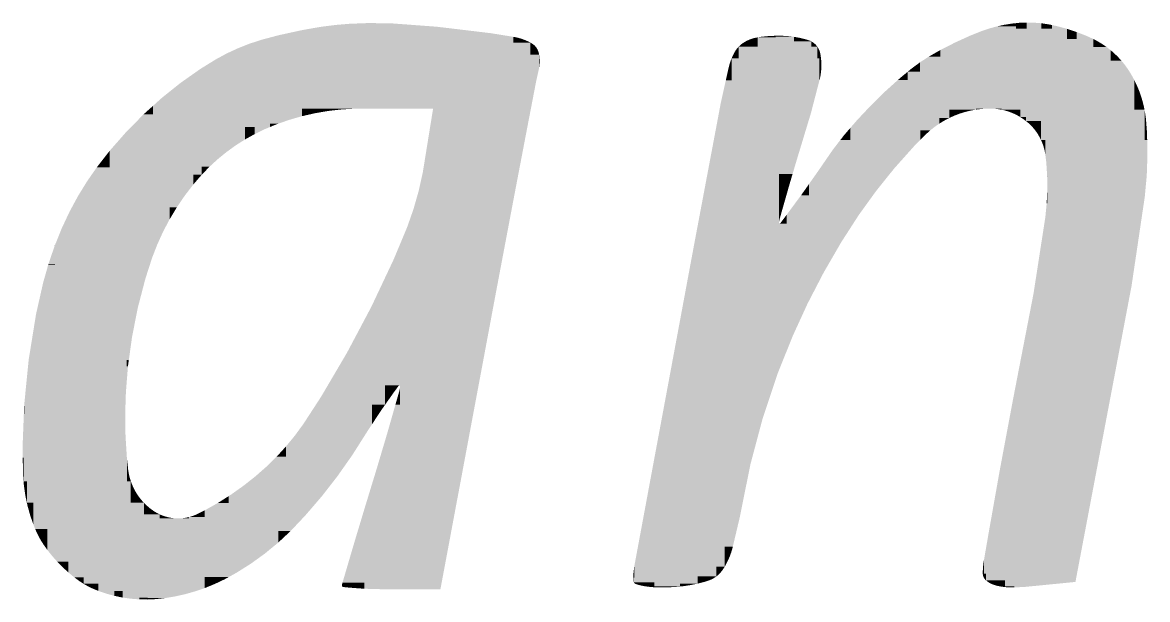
# Model space of a CAD drawing. Extents: x 149 to 8866, y 149 to 4853.
# Drawn here: x 5293.6 to 5347.7, y 4692.7 to 4720.4 of the extents above; entities that cross this region are included whole.
import ezdxf

# ---------------------------------------------------------------- set-up
doc = ezdxf.new("R2010")
doc.units = 0
doc.layers.add('L1D0', color=1, linetype='CONTINUOUS')

msp = doc.modelspace()

# ---------------------------------------------------------------- linework, layer by layer
at = {"layer": 'L1D0'}
for points in [[(5305.954, 4719.824), (5307.1, 4720.074), (5307.678, 4719.824), (5307.678, 4720.175)], [(5307.678, 4720.175), (5308.017, 4720.233), (5308.698, 4720.175), (5308.698, 4720.319)], [(5307.678, 4719.824), (5307.678, 4720.175), (5308.698, 4719.824), (5308.698, 4720.175)], [(5308.698, 4719.824), (5308.698, 4720.319), (5309.382, 4719.824), (5309.382, 4720.376)], [(5309.382, 4720.376), (5309.726, 4720.389), (5310.297, 4720.376), (5310.297, 4720.411)], [(5309.382, 4719.824), (5309.382, 4720.376), (5310.297, 4719.824), (5310.297, 4720.376)], [(5310.297, 4719.824), (5310.297, 4720.411), (5311.442, 4719.824), (5311.442, 4720.391)], [(5311.442, 4720.317), (5311.442, 4720.391), (5312.442, 4720.317), (5312.012, 4720.349)], [(5311.442, 4719.824), (5311.442, 4720.317), (5312.442, 4719.824), (5312.442, 4720.317)], [(5312.442, 4720.048), (5312.442, 4720.317), (5315.115, 4720.048), (5313.567, 4720.233)], [(5312.442, 4716.299), (5312.442, 4720.048), (5313.383, 4716.3), (5313.383, 4720.048)], [(5313.383, 4716.299), (5313.383, 4720.048), (5315.115, 4716.299), (5315.115, 4720.048)], [(5315.115, 4719.475), (5315.115, 4720.048), (5316.178, 4719.475), (5316.178, 4719.92)], [(5339.196, 4719.806), (5339.741, 4720.024), (5340.463, 4719.806), (5340.463, 4720.024)], [(5339.741, 4720.024), (5340.099, 4720.145), (5340.463, 4720.024), (5340.463, 4720.245)], [(5340.463, 4720.245), (5340.832, 4720.326), (5340.832, 4720.245)], [(5340.463, 4719.806), (5340.463, 4720.245), (5341.393, 4719.806), (5341.393, 4720.245)], [(5340.832, 4720.245), (5340.832, 4720.326), (5341.205, 4720.245), (5341.205, 4720.385)], [(5341.205, 4720.245), (5341.205, 4720.385), (5341.393, 4720.245), (5341.393, 4720.405)], [(5341.393, 4720.405), (5341.567, 4720.423), (5341.915, 4720.405), (5341.915, 4720.437)], [(5341.393, 4720.133), (5341.393, 4720.405), (5341.915, 4720.133), (5341.915, 4720.405)], [(5341.393, 4719.113), (5341.393, 4720.133), (5343.846, 4719.113), (5343.846, 4720.133)], [(5341.915, 4720.4), (5341.915, 4720.437), (5342.613, 4720.4), (5342.265, 4720.429)], [(5341.915, 4720.133), (5341.915, 4720.4), (5342.613, 4720.133), (5342.613, 4720.4)], [(5342.613, 4720.312), (5342.613, 4720.4), (5343.13, 4720.312), (5342.959, 4720.349)], [(5342.613, 4720.133), (5342.613, 4720.312), (5343.13, 4720.133), (5343.13, 4720.312)], [(5343.13, 4720.133), (5343.13, 4720.312), (5343.846, 4720.133), (5343.371, 4720.261)], [(5343.846, 4719.979), (5343.846, 4720.133), (5344.314, 4719.979)], [(5343.846, 4719.646), (5343.846, 4719.979), (5344.314, 4719.646), (5344.314, 4719.979)], [(5344.314, 4719.646), (5344.314, 4719.979), (5345.109, 4719.646), (5344.773, 4719.799)], [(5303.996, 4719.195), (5304.543, 4719.412), (5305.102, 4719.195), (5305.102, 4719.597)], [(5305.102, 4719.597), (5305.387, 4719.673), (5305.954, 4719.597), (5305.954, 4719.824)], [(5305.102, 4719.195), (5305.102, 4719.597), (5305.954, 4719.195), (5305.954, 4719.597)], [(5305.954, 4716.299), (5305.954, 4719.824), (5312.442, 4716.299), (5312.442, 4719.824)], [(5315.115, 4718.884), (5315.115, 4719.475), (5318.05, 4718.884), (5318.05, 4719.475)], [(5316.178, 4719.475), (5316.178, 4719.92), (5317.236, 4719.475), (5317.236, 4719.749)], [(5317.236, 4719.702), (5317.236, 4719.749), (5317.467, 4719.702), (5317.313, 4719.736)], [(5317.236, 4719.606), (5317.236, 4719.702), (5317.467, 4719.606), (5317.467, 4719.702)], [(5317.236, 4719.475), (5317.236, 4719.606), (5317.765, 4719.475), (5317.765, 4719.606)], [(5317.467, 4719.606), (5317.467, 4719.702), (5317.765, 4719.606), (5317.617, 4719.659)], [(5317.765, 4719.475), (5317.765, 4719.606), (5318.05, 4719.475), (5317.91, 4719.545)], [(5318.05, 4719.421), (5318.05, 4719.475), (5318.146, 4719.421), (5318.118, 4719.436)], [(5328.197, 4719.393), (5328.263, 4719.442), (5328.342, 4719.393), (5328.342, 4719.442)], [(5328.263, 4719.442), (5328.298, 4719.463), (5328.342, 4719.442), (5328.342, 4719.492)], [(5328.342, 4719.492), (5328.433, 4719.543), (5328.527, 4719.492), (5328.527, 4719.589)], [(5328.342, 4719.283), (5328.342, 4719.492), (5328.976, 4719.283), (5328.976, 4719.492)], [(5328.527, 4719.589), (5328.623, 4719.629), (5328.722, 4719.589), (5328.722, 4719.664)], [(5328.527, 4719.492), (5328.527, 4719.589), (5328.976, 4719.492), (5328.976, 4719.589)], [(5328.722, 4719.664), (5328.823, 4719.692), (5328.823, 4719.664)], [(5328.722, 4719.589), (5328.722, 4719.664), (5328.976, 4719.589), (5328.976, 4719.664)], [(5328.823, 4719.692), (5328.925, 4719.713), (5328.976, 4719.692), (5328.976, 4719.721)], [(5328.823, 4719.664), (5328.823, 4719.692), (5328.976, 4719.664), (5328.976, 4719.692)], [(5328.976, 4719.721), (5329.148, 4719.748), (5329.493, 4719.721), (5329.493, 4719.783)], [(5328.976, 4719.283), (5328.976, 4719.721), (5329.84, 4719.283), (5329.84, 4719.721)], [(5329.493, 4719.721), (5329.493, 4719.783), (5329.84, 4719.721), (5329.84, 4719.8)], [(5329.84, 4719.749), (5329.84, 4719.8), (5330.155, 4719.749), (5330.155, 4719.8)], [(5329.84, 4719.275), (5329.84, 4719.749), (5330.722, 4719.275), (5330.722, 4719.749)], [(5330.155, 4719.749), (5330.155, 4719.8), (5330.722, 4719.749), (5330.44, 4719.783)], [(5330.722, 4719.631), (5330.722, 4719.749), (5331.278, 4719.631), (5331.002, 4719.699)], [(5330.722, 4719.528), (5330.722, 4719.631), (5331.278, 4719.528), (5331.278, 4719.631)], [(5330.722, 4719.275), (5330.722, 4719.528), (5331.562, 4719.275), (5331.562, 4719.528)], [(5331.278, 4719.58), (5331.278, 4719.631), (5331.445, 4719.58), (5331.414, 4719.589)], [(5331.278, 4719.528), (5331.278, 4719.58), (5331.445, 4719.528), (5331.445, 4719.58)], [(5331.445, 4719.528), (5331.445, 4719.58), (5331.562, 4719.528), (5331.504, 4719.556)], [(5331.562, 4719.459), (5331.562, 4719.528), (5331.671, 4719.459), (5331.618, 4719.496)], [(5331.562, 4719.418), (5331.562, 4719.459), (5331.721, 4719.418), (5331.671, 4719.459)], [(5337.758, 4719.111), (5338.469, 4719.475), (5339.196, 4719.111), (5339.196, 4719.806)], [(5339.196, 4719.111), (5339.196, 4719.806), (5341.393, 4719.111), (5341.393, 4719.806)], [(5343.846, 4719.113), (5343.846, 4719.646), (5345.109, 4719.113), (5345.109, 4719.646)], [(5345.109, 4719.403), (5345.109, 4719.646), (5345.539, 4719.403), (5345.327, 4719.531)], [(5302.944, 4718.667), (5303.462, 4718.947), (5303.996, 4718.667), (5303.996, 4719.195)], [(5303.996, 4718.667), (5303.996, 4719.195), (5305.954, 4718.667), (5305.954, 4719.195)], [(5315.115, 4718.301), (5315.115, 4718.884), (5318.477, 4718.301), (5318.477, 4718.884)], [(5318.05, 4719.384), (5318.05, 4719.421), (5318.197, 4719.384), (5318.146, 4719.421)], [(5318.05, 4719.344), (5318.05, 4719.384), (5318.245, 4719.344), (5318.197, 4719.384)], [(5318.05, 4719.253), (5318.05, 4719.344), (5318.245, 4719.253), (5318.245, 4719.344)], [(5318.05, 4719.202), (5318.05, 4719.253), (5318.365, 4719.202), (5318.329, 4719.253)], [(5318.05, 4719.091), (5318.05, 4719.202), (5318.365, 4719.091), (5318.365, 4719.202)], [(5318.05, 4719.032), (5318.05, 4719.091), (5318.444, 4719.032), (5318.423, 4719.091)], [(5318.05, 4718.972), (5318.05, 4719.032), (5318.461, 4718.972), (5318.444, 4719.032)], [(5318.05, 4718.884), (5318.05, 4718.972), (5318.461, 4718.884), (5318.461, 4718.972)], [(5318.245, 4719.253), (5318.245, 4719.344), (5318.329, 4719.253), (5318.289, 4719.3)], [(5318.365, 4719.091), (5318.365, 4719.202), (5318.423, 4719.091), (5318.397, 4719.148)], [(5318.461, 4718.884), (5318.461, 4718.972), (5318.477, 4718.884), (5318.467, 4718.941)], [(5318.477, 4718.651), (5318.477, 4718.884), (5318.499, 4718.651), (5318.491, 4718.768)], [(5327.751, 4718.765), (5327.82, 4718.913), (5328.075, 4718.765), (5328.075, 4718.913)], [(5327.82, 4718.913), (5327.877, 4719.021), (5328.075, 4718.913), (5328.075, 4719.021)], [(5327.877, 4719.021), (5327.92, 4719.091), (5328.075, 4719.021), (5328.075, 4719.091)], [(5327.92, 4719.091), (5327.968, 4719.158), (5328.075, 4719.091), (5328.075, 4719.158)], [(5327.968, 4719.158), (5328.02, 4719.222), (5328.075, 4719.158), (5328.075, 4719.283)], [(5328.075, 4719.283), (5328.135, 4719.339), (5328.342, 4719.283), (5328.342, 4719.339)], [(5328.075, 4718.709), (5328.075, 4719.283), (5329.84, 4718.709), (5329.84, 4719.283)], [(5328.135, 4719.339), (5328.197, 4719.393), (5328.342, 4719.339), (5328.342, 4719.393)], [(5329.84, 4718.709), (5329.84, 4719.275), (5331.85, 4718.709), (5331.85, 4719.275)], [(5331.562, 4719.374), (5331.562, 4719.418), (5331.768, 4719.374), (5331.721, 4719.418)], [(5331.562, 4719.326), (5331.562, 4719.374), (5331.811, 4719.326), (5331.768, 4719.374)], [(5331.562, 4719.275), (5331.562, 4719.326), (5331.85, 4719.275), (5331.811, 4719.326)], [(5331.85, 4719.164), (5331.85, 4719.275), (5331.916, 4719.164), (5331.885, 4719.221)], [(5331.85, 4719.106), (5331.85, 4719.164), (5331.943, 4719.106), (5331.916, 4719.164)], [(5331.85, 4719.045), (5331.85, 4719.106), (5331.965, 4719.045), (5331.943, 4719.106)], [(5331.85, 4718.983), (5331.85, 4719.045), (5331.982, 4718.983), (5331.965, 4719.045)], [(5331.85, 4718.871), (5331.85, 4718.983), (5332.004, 4718.871), (5331.982, 4718.983)], [(5337.197, 4718.791), (5337.412, 4718.914), (5337.758, 4718.791), (5337.758, 4719.111)], [(5337.758, 4717.678), (5337.758, 4719.111), (5341.393, 4717.678), (5341.393, 4719.111)], [(5341.393, 4717.678), (5341.393, 4719.113), (5345.938, 4717.678), (5345.938, 4719.113)], [(5345.109, 4719.264), (5345.109, 4719.403), (5345.742, 4719.264), (5345.539, 4719.403)], [(5345.109, 4719.113), (5345.109, 4719.264), (5345.938, 4719.113), (5345.742, 4719.264)], [(5345.938, 4718.779), (5345.938, 4719.113), (5346.301, 4718.779), (5346.124, 4718.951)], [(5302.202, 4718.208), (5302.694, 4718.512), (5302.944, 4718.208), (5302.944, 4718.667)], [(5302.944, 4717.542), (5302.944, 4718.667), (5305.954, 4717.542), (5305.954, 4718.667)], [(5318.477, 4718.534), (5318.477, 4718.651), (5318.5, 4718.534), (5318.499, 4718.651)], [(5318.477, 4718.418), (5318.477, 4718.534), (5318.494, 4718.418), (5318.5, 4718.534)], [(5318.477, 4718.301), (5318.477, 4718.418), (5318.482, 4718.301), (5318.494, 4718.418)], [(5327.595, 4718.304), (5327.638, 4718.461), (5327.729, 4718.304), (5327.729, 4718.461)], [(5327.638, 4718.461), (5327.691, 4718.615), (5327.729, 4718.461), (5327.729, 4718.709)], [(5327.729, 4718.709), (5327.751, 4718.765), (5328.075, 4718.709), (5328.075, 4718.765)], [(5327.729, 4717.652), (5327.729, 4718.709), (5331.949, 4717.652), (5331.949, 4718.709)], [(5331.85, 4718.709), (5331.85, 4718.871), (5332.027, 4718.709), (5332.004, 4718.871)], [(5331.949, 4718.546), (5331.949, 4718.709), (5332.04, 4718.546), (5332.027, 4718.709)], [(5331.949, 4718.382), (5331.949, 4718.546), (5332.044, 4718.382), (5332.04, 4718.546)], [(5331.949, 4718.218), (5331.949, 4718.382), (5332.039, 4718.218), (5332.044, 4718.382)], [(5336.195, 4718.073), (5336.385, 4718.23), (5336.783, 4718.073), (5336.783, 4718.523)], [(5336.783, 4718.523), (5337.197, 4718.791), (5337.758, 4718.523), (5337.758, 4718.791)], [(5336.783, 4718.073), (5336.783, 4718.523), (5337.758, 4718.073), (5337.758, 4718.523)], [(5345.938, 4718.597), (5345.938, 4718.779), (5346.467, 4718.597), (5346.301, 4718.779)], [(5345.938, 4718.405), (5345.938, 4718.597), (5346.623, 4718.405), (5346.467, 4718.597)], [(5345.938, 4718.205), (5345.938, 4718.405), (5346.767, 4718.205), (5346.623, 4718.405)], [(5301.257, 4717.542), (5302.202, 4718.208), (5302.944, 4717.542), (5302.944, 4718.208)], [(5315.115, 4717.619), (5315.115, 4718.301), (5318.337, 4717.619), (5318.337, 4718.301)], [(5318.337, 4717.619), (5318.337, 4718.301), (5318.463, 4718.186), (5318.482, 4718.301)], [(5327.45, 4717.652), (5327.577, 4718.225), (5327.729, 4717.652), (5327.729, 4718.225)], [(5327.577, 4718.225), (5327.595, 4718.304), (5327.729, 4718.225), (5327.729, 4718.304)], [(5331.949, 4718.054), (5331.949, 4718.218), (5332.025, 4718.054), (5332.039, 4718.218)], [(5331.949, 4717.893), (5331.949, 4718.054), (5332.002, 4717.893), (5332.025, 4718.054)], [(5331.949, 4717.652), (5331.949, 4717.893), (5331.97, 4717.732), (5332.002, 4717.893)], [(5335.726, 4717.678), (5335.831, 4717.772), (5336.195, 4717.678), (5336.195, 4718.073)], [(5336.195, 4717.678), (5336.195, 4718.073), (5337.758, 4717.678), (5337.758, 4718.073)], [(5345.938, 4718.1), (5345.938, 4718.205), (5346.834, 4718.1), (5346.767, 4718.205)], [(5345.938, 4717.963), (5345.938, 4718.1), (5346.921, 4717.963), (5346.834, 4718.1)], [(5345.938, 4717.678), (5345.938, 4717.963), (5347.079, 4717.678), (5346.921, 4717.963)], [(5299.923, 4716.432), (5300.352, 4716.819), (5301.257, 4716.432), (5301.257, 4717.542)], [(5301.257, 4715.577), (5301.257, 4717.542), (5305.954, 4715.577), (5305.954, 4717.542)], [(5315.115, 4717.106), (5315.115, 4717.619), (5318.239, 4717.106), (5318.337, 4717.619)], [(5327.203, 4716.541), (5327.45, 4717.652), (5331.535, 4716.541), (5331.535, 4717.652)], [(5331.535, 4716.061), (5331.535, 4717.652), (5331.949, 4717.652)], [(5334.791, 4716.81), (5335.128, 4717.141), (5335.726, 4716.81), (5335.726, 4717.678)], [(5335.726, 4716.251), (5335.726, 4717.678), (5339.474, 4716.251), (5339.474, 4717.678)], [(5339.474, 4716.3), (5339.474, 4717.678), (5340.014, 4716.3), (5340.014, 4717.678)], [(5340.014, 4716.3), (5340.014, 4717.678), (5340.391, 4716.3), (5340.391, 4717.678)], [(5340.391, 4716.291), (5340.391, 4717.678), (5340.711, 4716.291), (5340.711, 4717.678)], [(5340.711, 4716.244), (5340.711, 4717.678), (5347.079, 4716.244), (5347.079, 4717.678)], [(5347.079, 4717.082), (5347.079, 4717.678), (5347.342, 4717.082), (5347.219, 4717.384)], [(5315.115, 4715.373), (5315.115, 4717.106), (5317.905, 4715.373), (5318.239, 4717.106)], [(5334.436, 4716.463), (5334.791, 4716.81), (5335.726, 4716.463), (5335.726, 4716.81)], [(5347.079, 4716.773), (5347.079, 4717.082), (5347.445, 4716.773), (5347.342, 4717.082)], [(5347.079, 4716.458), (5347.079, 4716.773), (5347.529, 4716.458), (5347.445, 4716.773)], [(5299.477, 4716.031), (5299.776, 4716.3), (5299.923, 4716.031), (5299.923, 4716.432)], [(5299.923, 4716.031), (5299.923, 4716.432), (5301.257, 4716.031), (5301.257, 4716.432)], [(5305.954, 4715.933), (5305.954, 4716.299), (5307.075, 4715.933), (5307.075, 4716.299)], [(5307.075, 4715.933), (5307.075, 4716.299), (5307.708, 4716.077), (5307.708, 4716.299)], [(5307.708, 4716.077), (5307.708, 4716.299), (5308.348, 4716.187), (5308.348, 4716.299)], [(5308.348, 4716.187), (5308.348, 4716.299), (5308.994, 4716.26), (5308.994, 4716.299)], [(5308.994, 4716.26), (5308.994, 4716.299), (5309.642, 4716.297), (5309.642, 4716.299)], [(5309.642, 4716.297), (5309.642, 4716.299), (5309.967, 4716.297), (5309.967, 4716.299)], [(5309.967, 4716.297), (5309.967, 4716.299), (5312.442, 4716.299)], [(5312.959, 4713.675), (5313.383, 4716.299), (5315.115, 4713.675), (5315.115, 4716.299)], [(5327.113, 4716.061), (5327.203, 4716.541), (5331.535, 4716.061), (5331.535, 4716.541)], [(5333.431, 4715.366), (5333.756, 4715.741), (5334.236, 4715.366), (5334.236, 4716.251)], [(5334.236, 4716.251), (5334.436, 4716.463), (5335.726, 4716.251), (5335.726, 4716.463)], [(5334.236, 4715.366), (5334.236, 4716.251), (5336.802, 4715.366), (5336.802, 4716.251)], [(5336.802, 4715.847), (5336.802, 4716.251), (5338.187, 4715.847), (5338.187, 4716.251)], [(5338.187, 4716.056), (5338.187, 4716.251), (5338.686, 4716.056), (5338.686, 4716.251)], [(5338.686, 4716.056), (5338.686, 4716.251), (5338.945, 4716.136), (5338.945, 4716.251)], [(5338.945, 4716.136), (5338.945, 4716.251), (5339.208, 4716.201), (5339.474, 4716.251)], [(5339.474, 4716.251), (5339.474, 4716.3), (5339.743, 4716.284), (5340.014, 4716.3)], [(5340.391, 4716.291), (5340.23, 4716.3), (5340.391, 4716.3)], [(5340.711, 4716.244), (5340.552, 4716.272), (5340.711, 4716.291), (5340.391, 4716.291)], [(5340.868, 4716.207), (5340.711, 4716.244), (5340.868, 4716.244)], [(5341.023, 4716.161), (5340.868, 4716.207), (5341.023, 4716.244), (5340.868, 4716.244)], [(5341.023, 4716.161), (5341.023, 4716.244), (5341.175, 4716.161), (5341.175, 4716.244)], [(5341.175, 4716.105), (5341.175, 4716.244), (5341.608, 4716.105), (5341.608, 4716.244)], [(5341.608, 4715.888), (5341.608, 4716.244), (5342.595, 4715.888), (5342.595, 4716.244)], [(5342.595, 4714.797), (5342.595, 4716.244), (5347.573, 4714.797), (5347.573, 4716.244)], [(5347.079, 4716.244), (5347.079, 4716.458), (5347.573, 4716.244), (5347.529, 4716.458)], [(5347.573, 4715.816), (5347.573, 4716.244), (5347.64, 4715.816), (5347.595, 4716.138)], [(5298.867, 4715.412), (5299.477, 4716.031), (5301.257, 4715.412), (5301.257, 4716.031)], [(5305.954, 4715.577), (5305.954, 4715.933), (5306.451, 4715.752), (5307.075, 4715.933)], [(5326.875, 4714.797), (5326.884, 4714.845), (5327.113, 4714.797), (5327.113, 4716.061)], [(5327.113, 4714.797), (5327.113, 4716.061), (5331.152, 4714.797), (5331.152, 4716.061)], [(5331.152, 4714.797), (5331.152, 4716.061), (5331.535, 4716.061)], [(5336.802, 4715.58), (5336.802, 4715.847), (5337.716, 4715.58), (5337.716, 4715.847)], [(5337.716, 4715.58), (5337.716, 4715.847), (5337.947, 4715.72), (5338.187, 4715.847)], [(5338.187, 4715.847), (5338.187, 4716.056), (5338.434, 4715.959), (5338.686, 4716.056)], [(5341.175, 4716.105), (5341.023, 4716.161), (5341.175, 4716.161)], [(5341.324, 4716.042), (5341.175, 4716.105), (5341.608, 4716.042), (5341.608, 4716.105)], [(5341.608, 4715.888), (5341.468, 4715.969), (5341.608, 4716.042), (5341.324, 4716.042)], [(5341.873, 4715.704), (5341.744, 4715.8), (5341.873, 4715.888), (5341.608, 4715.888)], [(5341.873, 4715.704), (5341.873, 4715.888), (5342.595, 4715.704), (5342.595, 4715.888)], [(5341.936, 4715.652), (5341.873, 4715.704), (5342.097, 4715.652), (5342.097, 4715.704)], [(5341.991, 4715.606), (5341.936, 4715.652), (5342.097, 4715.606), (5342.097, 4715.652)], [(5342.097, 4715.506), (5342.097, 4715.704), (5342.595, 4715.506), (5342.595, 4715.704)], [(5347.573, 4715.653), (5347.573, 4715.816), (5347.653, 4715.653), (5347.64, 4715.816)], [(5347.573, 4715.144), (5347.573, 4715.653), (5347.693, 4715.144), (5347.653, 4715.653)], [(5297.842, 4714.274), (5298.634, 4715.176), (5298.867, 4714.274), (5298.867, 4715.412)], [(5298.867, 4714.274), (5298.867, 4715.412), (5302.263, 4714.274), (5302.263, 4715.412)], [(5301.257, 4715.412), (5301.257, 4715.577), (5305.539, 4715.412), (5305.539, 4715.577)], [(5302.263, 4714.812), (5302.263, 4715.412), (5304.338, 4714.812), (5304.338, 4715.412)], [(5304.338, 4715.074), (5304.338, 4715.412), (5304.807, 4715.074), (5304.807, 4715.412)], [(5304.807, 4715.074), (5304.807, 4715.412), (5305.291, 4715.309), (5305.539, 4715.412)], [(5305.539, 4715.412), (5305.539, 4715.577), (5305.839, 4715.537), (5305.954, 4715.577)], [(5315.115, 4713.64), (5315.115, 4715.373), (5317.574, 4713.64), (5317.905, 4715.373)], [(5332.96, 4714.797), (5333.138, 4715.027), (5333.431, 4714.797), (5333.431, 4715.366)], [(5333.431, 4714.797), (5333.431, 4715.366), (5336.802, 4714.797), (5336.802, 4715.366)], [(5336.802, 4715.425), (5336.802, 4715.58), (5337.494, 4715.425), (5337.716, 4715.58)], [(5336.802, 4715.257), (5336.802, 4715.425), (5337.281, 4715.257), (5337.494, 4715.425)], [(5336.802, 4715.077), (5336.802, 4715.257), (5337.079, 4715.077), (5337.281, 4715.257)], [(5342.097, 4715.506), (5341.991, 4715.606), (5342.097, 4715.606)], [(5342.197, 4715.401), (5342.097, 4715.506), (5342.595, 4715.401), (5342.595, 4715.506)], [(5342.291, 4715.29), (5342.197, 4715.401), (5342.595, 4715.29), (5342.595, 4715.401)], [(5342.377, 4715.174), (5342.291, 4715.29), (5342.595, 4715.174), (5342.595, 4715.29)], [(5342.457, 4715.053), (5342.377, 4715.174), (5342.595, 4715.053), (5342.595, 4715.174)], [(5347.573, 4714.797), (5347.573, 4715.144), (5347.701, 4714.797), (5347.693, 4715.144)], [(5302.263, 4714.208), (5302.263, 4714.812), (5303.45, 4714.208), (5303.45, 4714.812)], [(5303.45, 4714.208), (5303.45, 4714.812), (5303.885, 4714.523), (5304.338, 4714.812)], [(5304.338, 4714.812), (5304.338, 4715.074), (5304.807, 4715.074)], [(5325.965, 4709.966), (5326.875, 4714.797), (5330.008, 4709.966), (5330.008, 4714.797)], [(5330.008, 4714.486), (5330.008, 4714.797), (5331.058, 4714.486), (5331.152, 4714.797)], [(5332.337, 4713.949), (5332.59, 4714.318), (5332.96, 4713.949), (5332.96, 4714.797)], [(5332.96, 4713.949), (5332.96, 4714.797), (5335.548, 4713.949), (5335.548, 4714.797)], [(5335.548, 4713.428), (5335.548, 4714.797), (5336.488, 4714.48), (5336.802, 4714.797)], [(5336.802, 4714.981), (5336.802, 4715.077), (5336.984, 4714.981), (5337.079, 4715.077)], [(5336.802, 4714.797), (5336.802, 4714.981), (5336.984, 4714.981)], [(5342.53, 4714.927), (5342.457, 4715.053), (5342.595, 4714.927), (5342.595, 4715.053)], [(5342.595, 4714.797), (5342.53, 4714.927), (5342.595, 4714.927)], [(5342.653, 4714.664), (5342.595, 4714.797), (5342.813, 4714.664), (5342.813, 4714.797)], [(5342.703, 4714.528), (5342.653, 4714.664), (5342.813, 4714.528), (5342.813, 4714.664)], [(5342.813, 4714.033), (5342.813, 4714.797), (5347.701, 4714.033), (5347.701, 4714.797)], [(5347.701, 4714.033), (5347.701, 4714.797), (5347.713, 4714.033), (5347.716, 4714.121)], [(5297.473, 4713.8), (5297.842, 4714.274), (5297.842, 4713.8)], [(5297.842, 4713.119), (5297.842, 4714.274), (5302.263, 4713.119), (5302.263, 4714.274)], [(5302.263, 4713.868), (5302.263, 4714.208), (5303.033, 4713.868), (5303.45, 4714.208)], [(5330.008, 4713.819), (5330.008, 4714.486), (5330.855, 4713.819), (5331.058, 4714.486)], [(5342.745, 4714.389), (5342.703, 4714.528), (5342.813, 4714.389), (5342.813, 4714.528)], [(5342.779, 4714.248), (5342.745, 4714.389), (5342.813, 4714.248), (5342.813, 4714.389)], [(5342.813, 4714.033), (5342.804, 4714.105), (5342.813, 4714.248), (5342.779, 4714.248)], [(5342.894, 4713.052), (5342.852, 4713.707), (5342.894, 4714.033), (5342.813, 4714.033)], [(5342.894, 4713.052), (5342.894, 4714.033), (5347.677, 4713.052), (5347.677, 4714.033)], [(5347.677, 4713.052), (5347.677, 4714.033), (5347.681, 4713.099), (5347.713, 4714.033)], [(5297.218, 4713.472), (5297.473, 4713.8), (5297.842, 4713.472), (5297.842, 4713.8)], [(5302.263, 4713.505), (5302.263, 4713.868), (5302.637, 4713.505), (5303.033, 4713.868)], [(5302.263, 4713.119), (5302.263, 4713.505), (5302.637, 4713.505)], [(5312.887, 4713.228), (5312.959, 4713.675), (5315.115, 4713.228), (5315.115, 4713.675)], [(5315.115, 4711.583), (5315.115, 4713.64), (5317.182, 4711.583), (5317.574, 4713.64)], [(5330.008, 4713.151), (5330.008, 4713.819), (5330.657, 4713.151), (5330.855, 4713.819)], [(5331.979, 4713.428), (5332.337, 4713.949), (5335.548, 4713.428), (5335.548, 4713.949)], [(5296.309, 4712.08), (5296.744, 4712.789), (5296.973, 4712.08), (5296.973, 4713.119)], [(5296.973, 4713.119), (5297.218, 4713.472), (5297.842, 4713.119), (5297.842, 4713.472)], [(5296.973, 4712.08), (5296.973, 4713.119), (5300.717, 4712.08), (5300.717, 4713.119)], [(5300.717, 4712.659), (5300.717, 4713.119), (5301.866, 4712.659), (5301.866, 4713.119)], [(5301.866, 4712.659), (5301.866, 4713.119), (5302.088, 4712.916), (5302.263, 4713.119)], [(5312.69, 4712.344), (5312.887, 4713.228), (5315.115, 4712.344), (5315.115, 4713.228)], [(5330.008, 4712.569), (5330.008, 4713.151), (5330.485, 4712.569), (5330.657, 4713.151)], [(5331.441, 4712.661), (5331.893, 4713.303), (5331.979, 4712.661), (5331.979, 4713.428)], [(5331.979, 4712.661), (5331.979, 4713.428), (5334.666, 4712.661), (5334.666, 4713.428)], [(5334.666, 4712.329), (5334.666, 4713.428), (5335.548, 4713.428)], [(5342.9, 4712.396), (5342.894, 4713.052), (5342.9, 4713.052)], [(5342.9, 4711.74), (5342.9, 4713.052), (5347.538, 4711.74), (5347.538, 4713.052)], [(5347.538, 4711.74), (5347.538, 4713.052), (5347.588, 4712.08), (5347.677, 4713.052)], [(5300.717, 4712.12), (5300.717, 4712.659), (5301.451, 4712.12), (5301.866, 4712.659)], [(5330.008, 4711.985), (5330.008, 4712.569), (5330.319, 4711.985), (5330.485, 4712.569)], [(5331.07, 4712.136), (5331.441, 4712.661), (5331.441, 4712.136)], [(5331.441, 4712.329), (5331.441, 4712.661), (5334.666, 4712.329), (5334.666, 4712.661)], [(5342.871, 4711.74), (5342.9, 4712.396), (5342.9, 4711.74)], [(5295.737, 4710.973), (5295.914, 4711.349), (5296.309, 4710.973), (5296.309, 4712.08)], [(5296.309, 4710.973), (5296.309, 4712.08), (5300.717, 4710.973), (5300.717, 4712.08)], [(5300.717, 4711.558), (5300.717, 4712.12), (5301.069, 4711.558), (5301.451, 4712.12)], [(5312.442, 4711.472), (5312.69, 4712.344), (5315.115, 4711.472), (5315.115, 4712.344)], [(5330.008, 4711.484), (5330.008, 4711.985), (5330.176, 4711.484), (5330.319, 4711.985)], [(5330.689, 4711.621), (5331.07, 4712.136), (5331.441, 4711.621), (5331.441, 4712.136)], [(5331.441, 4711.186), (5331.441, 4712.329), (5333.841, 4711.186), (5334.666, 4712.329)], [(5300.717, 4710.973), (5300.717, 4711.558), (5300.719, 4710.976), (5301.069, 4711.558)], [(5311.969, 4710.2), (5312.143, 4710.617), (5312.442, 4710.2), (5312.442, 4711.472)], [(5312.442, 4710.2), (5312.442, 4711.472), (5316.921, 4710.2), (5317.161, 4711.472)], [(5315.115, 4711.472), (5315.115, 4711.583), (5317.161, 4711.472), (5317.182, 4711.583)], [(5330.008, 4710.983), (5330.008, 4711.484), (5330.036, 4710.983), (5330.176, 4711.484)], [(5330.377, 4711.198), (5330.689, 4711.621), (5331.441, 4711.198), (5331.441, 4711.621)], [(5342.757, 4710.763), (5342.807, 4711.087), (5342.871, 4710.763), (5342.871, 4711.74)], [(5342.871, 4710.763), (5342.871, 4711.74), (5347.393, 4710.763), (5347.393, 4711.74)], [(5347.393, 4710.763), (5347.393, 4711.74), (5347.513, 4711.575), (5347.538, 4711.74)], [(5295.218, 4709.756), (5295.542, 4710.557), (5295.737, 4709.756), (5295.737, 4710.973)], [(5295.737, 4709.756), (5295.737, 4710.973), (5300.123, 4709.756), (5300.123, 4710.973)], [(5300.123, 4709.756), (5300.123, 4710.973), (5300.403, 4710.375), (5300.717, 4710.973)], [(5330.008, 4710.953), (5330.008, 4710.983), (5330.027, 4710.953), (5330.036, 4710.983)], [(5330.008, 4710.892), (5330.008, 4710.953), (5330.015, 4710.892), (5330.027, 4710.953)], [(5330.008, 4710.83), (5330.008, 4710.892), (5330.015, 4710.892)], [(5330.008, 4710.781), (5330.008, 4710.792), (5330.012, 4710.781)], [(5330.008, 4710.771), (5330.008, 4710.781), (5330.022, 4710.771), (5330.012, 4710.781)], [(5330.008, 4710.767), (5330.008, 4710.771), (5330.034, 4710.767), (5330.022, 4710.771)], [(5330.046, 4710.769), (5330.057, 4710.775), (5330.061, 4710.769), (5330.061, 4710.775)], [(5330.057, 4710.775), (5330.061, 4710.78), (5330.061, 4710.775)], [(5330.061, 4710.78), (5330.377, 4711.198), (5330.377, 4710.78)], [(5330.061, 4710.767), (5330.061, 4710.78), (5330.377, 4710.767), (5330.377, 4710.78)], [(5330.377, 4709.885), (5330.377, 4711.198), (5331.441, 4709.885), (5331.441, 4711.198)], [(5331.441, 4710.593), (5331.441, 4711.186), (5333.459, 4710.593), (5333.841, 4711.186)], [(5330.008, 4709.885), (5330.008, 4710.767), (5330.377, 4709.885), (5330.377, 4710.767)], [(5330.034, 4710.767), (5330.046, 4710.769), (5330.046, 4710.767)], [(5330.046, 4710.767), (5330.046, 4710.769), (5330.061, 4710.767), (5330.061, 4710.769)], [(5331.441, 4709.885), (5331.441, 4710.593), (5333.002, 4709.885), (5333.459, 4710.593)], [(5342.296, 4707.78), (5342.757, 4710.763), (5346.95, 4707.78), (5347.393, 4710.763)], [(5294.899, 4708.837), (5295.197, 4709.705), (5295.218, 4708.837), (5295.218, 4709.705)], [(5295.197, 4709.705), (5295.218, 4709.756), (5295.218, 4709.705)], [(5295.218, 4708.799), (5295.218, 4709.756), (5299.773, 4708.799), (5299.773, 4709.756)], [(5299.773, 4708.799), (5299.773, 4709.756), (5299.877, 4709.122), (5300.123, 4709.756)], [(5311.486, 4709.044), (5311.969, 4710.2), (5311.969, 4709.044)], [(5311.969, 4709.044), (5311.969, 4710.2), (5316.702, 4709.044), (5316.702, 4710.2)], [(5316.702, 4709.044), (5316.702, 4710.2), (5316.793, 4709.524), (5316.921, 4710.2)], [(5325.678, 4708.425), (5325.95, 4709.885), (5332.156, 4708.425), (5333.002, 4709.885)], [(5325.95, 4709.885), (5325.965, 4709.966), (5330.008, 4709.885), (5330.008, 4709.966)], [(5294.546, 4707.505), (5294.648, 4707.953), (5294.888, 4707.505), (5294.888, 4708.799)], [(5294.888, 4708.799), (5294.899, 4708.837), (5295.218, 4708.799), (5295.218, 4708.837)], [(5294.888, 4707.505), (5294.888, 4708.799), (5299.394, 4707.505), (5299.394, 4708.799)], [(5299.394, 4707.505), (5299.394, 4708.799), (5299.554, 4708.119), (5299.773, 4708.799)], [(5310.628, 4707.225), (5311.486, 4709.044), (5316.359, 4707.225), (5316.702, 4709.044)], [(5325.4, 4706.928), (5325.678, 4708.425), (5331.38, 4706.928), (5332.156, 4708.425)], [(5342.242, 4707.427), (5342.296, 4707.78), (5346.883, 4707.427), (5346.95, 4707.78)], [(5294.301, 4706.419), (5294.546, 4707.505), (5299.131, 4706.419), (5299.131, 4707.505)], [(5299.131, 4706.419), (5299.131, 4707.505), (5299.194, 4706.736), (5299.394, 4707.505)], [(5310.418, 4706.78), (5310.628, 4707.225), (5316.276, 4706.78), (5316.359, 4707.225)], [(5341.6, 4704.113), (5342.242, 4707.427), (5346.255, 4704.113), (5346.883, 4707.427)], [(5309.253, 4704.581), (5309.832, 4705.674), (5310.418, 4704.581), (5310.418, 4706.78)], [(5310.418, 4704.925), (5310.418, 4706.78), (5315.929, 4704.925), (5316.276, 4706.78)], [(5325.115, 4705.395), (5325.4, 4706.928), (5330.677, 4705.395), (5331.38, 4706.928)], [(5294.126, 4705.335), (5294.301, 4706.419), (5298.916, 4705.335), (5299.131, 4706.419)], [(5325.057, 4705.086), (5325.115, 4705.395), (5329.938, 4705.086), (5329.938, 4705.395)], [(5329.938, 4703.559), (5329.938, 4705.395), (5330.362, 4704.613), (5330.677, 4705.395)], [(5293.946, 4704.221), (5294.126, 4705.335), (5298.761, 4704.221), (5298.916, 4705.335)], [(5310.418, 4704.581), (5310.418, 4704.925), (5315.865, 4704.581), (5315.929, 4704.925)], [(5324.773, 4703.559), (5325.057, 4705.086), (5329.938, 4703.559), (5329.938, 4705.086)], [(5307.751, 4702.068), (5307.998, 4702.448), (5309.253, 4702.068), (5309.253, 4704.581)], [(5309.253, 4702.068), (5309.253, 4704.581), (5311.078, 4702.068), (5311.078, 4704.581)], [(5311.078, 4702.999), (5311.078, 4704.581), (5311.795, 4702.999), (5311.795, 4704.581)], [(5311.795, 4702.068), (5311.795, 4704.581), (5315.394, 4702.068), (5315.865, 4704.581)], [(5293.836, 4703.113), (5293.946, 4704.221), (5293.946, 4703.113)], [(5293.946, 4703.113), (5293.946, 4704.221), (5298.655, 4703.113), (5298.655, 4704.221)], [(5298.655, 4703.919), (5298.655, 4704.221), (5298.719, 4703.919), (5298.761, 4704.221)], [(5298.655, 4703.113), (5298.655, 4703.919), (5298.662, 4703.207), (5298.719, 4703.919)], [(5341.25, 4702.303), (5341.58, 4704.012), (5345.912, 4702.303), (5346.236, 4704.012)], [(5341.58, 4704.012), (5341.6, 4704.113), (5346.236, 4704.012), (5346.255, 4704.113)], [(5324.372, 4701.403), (5324.773, 4703.559), (5329.22, 4701.403), (5329.938, 4703.559)], [(5293.733, 4702.068), (5293.836, 4703.113), (5293.836, 4702.068)], [(5293.836, 4702.068), (5293.836, 4703.113), (5298.6, 4702.068), (5298.6, 4703.113)], [(5298.6, 4702.068), (5298.6, 4703.113), (5298.62, 4702.68), (5298.655, 4703.113)], [(5311.078, 4702.983), (5311.078, 4702.999), (5311.731, 4702.983), (5311.731, 4702.999)], [(5311.078, 4702.626), (5311.078, 4702.983), (5311.47, 4702.626), (5311.731, 4702.983)], [(5311.573, 4702.068), (5311.761, 4702.733), (5311.795, 4702.068), (5311.795, 4702.733)], [(5311.731, 4702.996), (5311.731, 4702.999), (5311.746, 4702.996), (5311.758, 4702.999)], [(5311.731, 4702.989), (5311.731, 4702.996), (5311.735, 4702.989), (5311.746, 4702.996)], [(5311.731, 4702.983), (5311.731, 4702.989), (5311.735, 4702.989)], [(5311.771, 4702.997), (5311.758, 4702.999), (5311.771, 4702.999)], [(5311.761, 4702.733), (5311.769, 4702.761), (5311.795, 4702.733), (5311.795, 4702.761)], [(5311.769, 4702.761), (5311.781, 4702.817), (5311.795, 4702.761), (5311.795, 4702.817)], [(5311.771, 4702.997), (5311.771, 4702.999), (5311.795, 4702.997), (5311.795, 4702.999)], [(5311.783, 4702.99), (5311.771, 4702.997), (5311.795, 4702.99), (5311.795, 4702.997)], [(5311.781, 4702.817), (5311.79, 4702.875), (5311.795, 4702.817), (5311.795, 4702.875)], [(5311.79, 4702.98), (5311.783, 4702.99), (5311.795, 4702.98), (5311.795, 4702.99)], [(5311.795, 4702.969), (5311.79, 4702.98), (5311.795, 4702.98)], [(5311.79, 4702.875), (5311.794, 4702.933), (5311.795, 4702.875), (5311.795, 4702.933)], [(5311.794, 4702.933), (5311.794, 4702.962), (5311.795, 4702.933), (5311.795, 4702.969)], [(5311.078, 4702.068), (5311.078, 4702.626), (5311.216, 4702.264), (5311.47, 4702.626)], [(5340.91, 4700.491), (5341.25, 4702.303), (5345.568, 4700.491), (5345.912, 4702.303)], [(5293.674, 4700.569), (5293.715, 4701.625), (5293.733, 4700.569), (5293.733, 4701.625)], [(5293.715, 4701.625), (5293.732, 4702.06), (5293.733, 4701.625), (5293.733, 4702.068)], [(5293.733, 4700.569), (5293.733, 4702.068), (5298.585, 4700.569), (5298.585, 4702.068)], [(5298.585, 4701.625), (5298.585, 4702.068), (5298.6, 4702.068)], [(5298.585, 4700.569), (5298.585, 4701.625), (5298.601, 4700.569)], [(5307.139, 4701.128), (5307.323, 4701.41), (5307.751, 4701.128), (5307.751, 4702.068)], [(5307.751, 4701.128), (5307.751, 4702.068), (5310.448, 4701.128), (5310.448, 4702.068)], [(5310.448, 4701.8), (5310.448, 4702.068), (5310.89, 4701.8), (5311.078, 4702.068)], [(5310.448, 4701.128), (5310.448, 4701.8), (5310.578, 4701.326), (5310.89, 4701.8)], [(5311.383, 4701.405), (5311.573, 4702.068), (5315.27, 4701.405), (5315.394, 4702.068)], [(5306.312, 4700.061), (5306.74, 4700.583), (5307.139, 4700.061), (5307.139, 4701.128)], [(5307.139, 4700.061), (5307.139, 4701.128), (5309.763, 4700.061), (5309.763, 4701.128)], [(5309.763, 4700.74), (5309.763, 4701.128), (5310.193, 4700.74), (5310.448, 4701.128)], [(5311.162, 4700.635), (5311.383, 4701.405), (5315.126, 4700.635), (5315.27, 4701.405)], [(5324.063, 4699.746), (5324.372, 4701.403), (5328.778, 4699.746), (5329.22, 4701.403)], [(5293.66, 4699.515), (5293.65, 4699.944), (5293.674, 4699.515), (5293.674, 4700.569)], [(5293.674, 4699.515), (5293.674, 4700.569), (5298.601, 4699.515), (5298.601, 4700.569)], [(5298.601, 4699.515), (5298.601, 4700.569), (5298.667, 4699.515)], [(5309.763, 4700.061), (5309.763, 4700.74), (5309.818, 4700.148), (5310.193, 4700.74)], [(5310.933, 4699.866), (5311.162, 4700.635), (5314.982, 4699.866), (5315.126, 4700.635)], [(5305.857, 4699.564), (5306.312, 4700.061), (5306.312, 4699.564)], [(5306.312, 4699.634), (5306.312, 4700.061), (5309.491, 4699.634), (5309.763, 4700.061)], [(5340.612, 4698.897), (5340.91, 4700.491), (5345.266, 4698.897), (5345.568, 4700.491)], [(5293.674, 4698.885), (5293.66, 4699.515), (5293.7, 4698.885), (5293.7, 4699.515)], [(5293.7, 4698.393), (5293.7, 4699.515), (5298.667, 4698.393), (5298.667, 4699.515)], [(5298.667, 4698.99), (5298.667, 4699.515), (5298.724, 4698.99)], [(5305.375, 4699.091), (5305.857, 4699.564), (5306.312, 4699.091), (5306.312, 4699.564)], [(5306.312, 4698.869), (5306.312, 4699.634), (5308.953, 4698.869), (5309.491, 4699.634)], [(5310.67, 4698.982), (5310.933, 4699.866), (5314.817, 4698.982), (5314.982, 4699.866)], [(5323.756, 4698.094), (5324.063, 4699.746), (5328.41, 4698.094), (5328.41, 4699.746)], [(5328.41, 4698.094), (5328.41, 4699.746), (5328.635, 4699.208), (5328.778, 4699.746)], [(5293.7, 4698.393), (5293.679, 4698.647), (5293.7, 4698.885), (5293.674, 4698.885)], [(5298.667, 4698.903), (5298.667, 4698.99), (5298.734, 4698.903), (5298.724, 4698.99)], [(5298.667, 4698.731), (5298.667, 4698.903), (5298.763, 4698.731), (5298.734, 4698.903)], [(5305.121, 4698.869), (5305.375, 4699.091), (5306.312, 4698.869), (5306.312, 4699.091)], [(5310.4, 4698.1), (5310.67, 4698.982), (5314.652, 4698.1), (5314.817, 4698.982)], [(5340.329, 4697.3), (5340.612, 4698.897), (5344.963, 4697.3), (5345.266, 4698.897)], [(5293.719, 4698.17), (5293.7, 4698.393), (5293.86, 4698.17), (5293.86, 4698.393)], [(5293.86, 4697.355), (5293.86, 4698.393), (5298.855, 4697.355), (5298.855, 4698.393)], [(5298.667, 4698.561), (5298.667, 4698.731), (5298.804, 4698.561), (5298.763, 4698.731)], [(5298.667, 4698.393), (5298.667, 4698.561), (5298.855, 4698.393), (5298.804, 4698.561)], [(5298.855, 4698.23), (5298.855, 4698.393), (5298.917, 4698.23)], [(5304.267, 4698.17), (5304.845, 4698.626), (5305.121, 4698.17), (5305.121, 4698.869)], [(5305.121, 4697.674), (5305.121, 4698.869), (5308.041, 4697.674), (5308.041, 4698.869)], [(5308.041, 4697.674), (5308.041, 4698.869), (5308.79, 4698.637), (5308.953, 4698.869)], [(5293.788, 4697.696), (5293.719, 4698.17), (5293.86, 4697.696), (5293.86, 4698.17)], [(5298.855, 4698.071), (5298.855, 4698.23), (5298.987, 4698.071), (5298.917, 4698.23)], [(5298.855, 4697.915), (5298.855, 4698.071), (5299.068, 4697.915), (5298.987, 4698.071)], [(5298.855, 4697.766), (5298.855, 4697.915), (5299.159, 4697.766), (5299.068, 4697.915)], [(5303.557, 4697.674), (5303.667, 4697.744), (5304.267, 4697.674), (5304.267, 4698.17)], [(5304.267, 4697.674), (5304.267, 4698.17), (5305.121, 4697.674), (5305.121, 4698.17)], [(5310.132, 4697.222), (5310.4, 4698.1), (5314.487, 4697.222), (5314.652, 4698.1)], [(5323.491, 4696.664), (5323.756, 4698.094), (5328.123, 4696.664), (5328.41, 4698.094)], [(5293.86, 4697.355), (5293.788, 4697.696), (5293.86, 4697.696)], [(5293.887, 4697.228), (5293.86, 4697.355), (5294.17, 4697.228), (5294.17, 4697.355)], [(5294.17, 4696.314), (5294.17, 4697.355), (5299.484, 4696.314), (5299.484, 4697.355)], [(5298.855, 4697.623), (5298.855, 4697.766), (5299.259, 4697.623), (5299.159, 4697.766)], [(5298.855, 4697.485), (5298.855, 4697.623), (5299.367, 4697.485), (5299.259, 4697.623)], [(5298.855, 4697.355), (5298.855, 4697.485), (5299.484, 4697.355), (5299.367, 4697.485)], [(5299.484, 4697.118), (5299.484, 4697.355), (5299.74, 4697.118), (5299.608, 4697.233)], [(5302.405, 4696.988), (5303.046, 4697.35), (5303.557, 4696.988), (5303.557, 4697.35)], [(5303.046, 4697.35), (5303.557, 4697.674), (5303.557, 4697.35)], [(5303.557, 4696.75), (5303.557, 4697.674), (5307.247, 4696.75), (5308.041, 4697.674)], [(5340.088, 4695.941), (5340.329, 4697.3), (5344.706, 4695.941), (5344.963, 4697.3)], [(5294.014, 4696.767), (5293.887, 4697.228), (5294.17, 4696.767), (5294.17, 4697.228)], [(5294.17, 4696.314), (5294.014, 4696.767), (5294.17, 4696.767)], [(5299.484, 4696.963), (5299.484, 4697.118), (5299.74, 4696.963), (5299.74, 4697.118)], [(5299.484, 4696.801), (5299.484, 4696.963), (5299.952, 4696.801), (5299.952, 4696.963)], [(5299.484, 4696.606), (5299.484, 4696.801), (5300.237, 4696.606), (5300.237, 4696.801)], [(5299.74, 4696.963), (5299.74, 4697.118), (5299.952, 4696.963), (5299.879, 4697.012)], [(5299.952, 4696.86), (5299.952, 4696.963), (5300.119, 4696.86), (5300.006, 4696.926)], [(5299.952, 4696.801), (5299.952, 4696.86), (5300.237, 4696.801), (5300.119, 4696.86)], [(5300.237, 4696.705), (5300.237, 4696.801), (5300.48, 4696.705), (5300.357, 4696.749)], [(5301.772, 4696.665), (5301.772, 4696.701), (5301.896, 4696.665), (5301.896, 4696.744)], [(5301.896, 4696.744), (5302.016, 4696.795), (5302.016, 4696.744)], [(5301.896, 4696.665), (5301.896, 4696.744), (5302.016, 4696.665), (5302.016, 4696.744)], [(5302.016, 4696.795), (5302.075, 4696.825), (5302.405, 4696.795), (5302.405, 4696.825)], [(5302.016, 4696.665), (5302.016, 4696.795), (5302.405, 4696.665), (5302.405, 4696.795)], [(5302.075, 4696.825), (5302.405, 4696.988), (5302.405, 4696.825)], [(5302.405, 4696.75), (5302.405, 4696.988), (5303.557, 4696.75), (5303.557, 4696.988)], [(5302.405, 4695.441), (5302.405, 4696.75), (5305.94, 4695.441), (5305.94, 4696.75)], [(5305.94, 4696.307), (5305.94, 4696.75), (5306.829, 4696.307), (5307.247, 4696.75)], [(5309.867, 4696.343), (5310.132, 4697.222), (5314.323, 4696.343), (5314.487, 4697.222)], [(5294.262, 4696.093), (5294.17, 4696.314), (5294.845, 4696.093), (5294.845, 4696.314)], [(5294.845, 4695.088), (5294.845, 4696.314), (5299.484, 4695.088), (5299.484, 4696.314)], [(5299.484, 4695.088), (5299.484, 4696.606), (5300.995, 4695.088), (5300.995, 4696.606)], [(5300.237, 4696.606), (5300.237, 4696.705), (5300.48, 4696.606), (5300.48, 4696.705)], [(5300.48, 4696.606), (5300.48, 4696.705), (5300.606, 4696.606), (5300.606, 4696.669)], [(5300.606, 4696.606), (5300.606, 4696.669), (5300.734, 4696.606), (5300.734, 4696.64)], [(5300.734, 4696.606), (5300.734, 4696.64), (5300.864, 4696.606), (5300.864, 4696.619)], [(5300.864, 4696.606), (5300.864, 4696.619), (5300.995, 4696.606)], [(5300.995, 4696.602), (5300.995, 4696.606), (5301.126, 4696.602)], [(5300.995, 4695.088), (5300.995, 4696.602), (5301.257, 4695.088), (5301.257, 4696.602)], [(5301.126, 4696.602), (5301.257, 4696.606), (5301.257, 4696.602)], [(5301.257, 4696.606), (5301.388, 4696.617), (5301.388, 4696.606)], [(5301.257, 4695.088), (5301.257, 4696.606), (5301.645, 4695.088), (5301.645, 4696.606)], [(5301.388, 4696.606), (5301.388, 4696.617), (5301.517, 4696.606), (5301.517, 4696.637)], [(5301.517, 4696.606), (5301.517, 4696.637), (5301.645, 4696.606), (5301.645, 4696.665)], [(5301.645, 4696.665), (5301.772, 4696.701), (5301.772, 4696.665)], [(5301.645, 4695.088), (5301.645, 4696.665), (5302.405, 4695.088), (5302.405, 4696.665)], [(5305.94, 4696.006), (5305.94, 4696.307), (5306.544, 4696.006), (5306.829, 4696.307)], [(5309.417, 4694.835), (5309.64, 4695.59), (5309.867, 4694.835), (5309.867, 4696.343)], [(5309.867, 4694.835), (5309.867, 4696.343), (5314.041, 4694.835), (5314.323, 4696.343)], [(5323.227, 4695.244), (5323.491, 4696.664), (5327.786, 4695.244), (5328.123, 4696.664)], [(5294.308, 4695.98), (5294.262, 4696.093), (5294.845, 4695.98), (5294.845, 4696.093)], [(5294.415, 4695.76), (5294.308, 4695.98), (5294.845, 4695.76), (5294.845, 4695.98)], [(5294.534, 4695.546), (5294.415, 4695.76), (5294.845, 4695.546), (5294.845, 4695.76)], [(5305.94, 4695.441), (5305.94, 4696.006), (5306.544, 4696.006)], [(5339.853, 4694.581), (5340.088, 4695.941), (5344.448, 4694.581), (5344.706, 4695.941)], [(5294.665, 4695.339), (5294.534, 4695.546), (5294.845, 4695.339), (5294.845, 4695.546)], [(5294.845, 4695.088), (5294.736, 4695.239), (5294.845, 4695.339), (5294.665, 4695.339)], [(5302.405, 4694.43), (5302.405, 4695.441), (5304.629, 4694.43), (5304.629, 4695.441)], [(5304.629, 4694.43), (5304.629, 4695.441), (5305.3, 4694.915), (5305.94, 4695.441)], [(5323.048, 4694.277), (5323.071, 4694.405), (5323.227, 4694.277), (5323.227, 4695.244)], [(5323.227, 4694.277), (5323.227, 4695.244), (5327.392, 4694.277), (5327.392, 4695.244)], [(5327.392, 4695.147), (5327.392, 4695.244), (5327.763, 4695.147), (5327.786, 4695.244)], [(5327.392, 4694.956), (5327.392, 4695.147), (5327.705, 4694.956), (5327.763, 4695.147)], [(5295.076, 4694.797), (5294.845, 4695.088), (5295.855, 4694.797), (5295.855, 4695.088)], [(5295.323, 4694.519), (5295.076, 4694.797), (5295.855, 4694.519), (5295.855, 4694.797)], [(5295.855, 4694.006), (5295.855, 4695.088), (5298.459, 4694.006), (5298.459, 4695.088)], [(5298.459, 4693.254), (5298.459, 4695.088), (5302.405, 4693.254), (5302.405, 4695.088)], [(5309.027, 4693.509), (5309.417, 4694.835), (5310.914, 4693.509), (5310.914, 4694.835)], [(5310.914, 4693.2), (5310.914, 4694.835), (5313.735, 4693.2), (5314.041, 4694.835)], [(5327.392, 4694.767), (5327.392, 4694.956), (5327.636, 4694.767), (5327.705, 4694.956)], [(5327.392, 4694.584), (5327.392, 4694.767), (5327.557, 4694.584), (5327.636, 4694.767)], [(5327.392, 4694.277), (5327.392, 4694.584), (5327.467, 4694.405), (5327.557, 4694.584)], [(5339.812, 4694.275), (5339.835, 4694.48), (5339.853, 4694.275), (5339.853, 4694.581)], [(5339.853, 4693.942), (5339.853, 4694.581), (5342.026, 4693.942), (5342.026, 4694.581)], [(5342.026, 4693.331), (5342.026, 4694.581), (5344.253, 4693.55), (5344.448, 4694.581)], [(5295.454, 4694.387), (5295.323, 4694.519), (5295.855, 4694.387), (5295.855, 4694.519)], [(5295.583, 4694.255), (5295.454, 4694.387), (5295.855, 4694.255), (5295.855, 4694.387)], [(5295.855, 4694.006), (5295.583, 4694.255), (5295.855, 4694.255)], [(5302.405, 4693.789), (5302.405, 4694.43), (5303.567, 4693.789), (5303.567, 4694.43)], [(5303.567, 4693.789), (5303.567, 4694.43), (5303.929, 4693.988), (5304.629, 4694.43)], [(5323, 4693.761), (5323.016, 4694.02), (5323.048, 4693.761), (5323.048, 4694.277)], [(5323.048, 4693.761), (5323.048, 4694.277), (5325.248, 4693.761), (5325.248, 4694.277)], [(5325.248, 4693.817), (5325.248, 4694.277), (5326.998, 4693.817), (5326.998, 4694.277)], [(5326.998, 4694.149), (5326.998, 4694.277), (5327.311, 4694.149), (5327.311, 4694.277)], [(5326.998, 4694.048), (5326.998, 4694.149), (5327.237, 4694.048), (5327.237, 4694.149)], [(5326.998, 4693.985), (5326.998, 4694.048), (5327.183, 4693.985), (5327.237, 4694.048)], [(5327.237, 4694.048), (5327.237, 4694.149), (5327.288, 4694.114), (5327.311, 4694.149)], [(5327.311, 4694.149), (5327.311, 4694.277), (5327.366, 4694.233), (5327.392, 4694.277)], [(5339.8, 4694.069), (5339.812, 4694.275), (5339.853, 4694.069), (5339.853, 4694.275)], [(5339.8, 4693.942), (5339.8, 4694.069), (5339.853, 4693.942), (5339.853, 4694.069)], [(5296.14, 4693.771), (5295.855, 4694.006), (5296.583, 4693.771), (5296.583, 4694.006)], [(5296.287, 4693.662), (5296.14, 4693.771), (5296.583, 4693.662), (5296.583, 4693.771)], [(5296.383, 4693.591), (5296.287, 4693.662), (5296.583, 4693.591), (5296.583, 4693.662)], [(5296.583, 4693.461), (5296.383, 4693.591), (5296.583, 4693.591)], [(5296.583, 4693.461), (5296.583, 4694.006), (5298.459, 4693.461), (5298.459, 4694.006)], [(5302.405, 4693.455), (5302.405, 4693.789), (5302.897, 4693.455), (5302.897, 4693.789)], [(5302.897, 4693.455), (5302.897, 4693.789), (5303.348, 4693.669), (5303.567, 4693.789)], [(5309.011, 4693.443), (5309.02, 4693.488), (5309.027, 4693.443), (5309.027, 4693.509)], [(5309.027, 4693.375), (5309.027, 4693.509), (5309.697, 4693.375), (5309.697, 4693.509)], [(5310.078, 4693.223), (5309.697, 4693.251), (5310.078, 4693.509), (5309.697, 4693.509)], [(5310.078, 4693.223), (5310.078, 4693.509), (5310.914, 4693.223), (5310.914, 4693.509)], [(5323, 4693.617), (5323, 4693.761), (5323.029, 4693.617), (5323.029, 4693.761)], [(5323.005, 4693.586), (5323, 4693.617), (5323.029, 4693.586), (5323.029, 4693.617)], [(5323.029, 4693.528), (5323.015, 4693.556), (5323.029, 4693.586), (5323.005, 4693.586)], [(5323.029, 4693.528), (5323.029, 4693.761), (5324.022, 4693.528), (5324.022, 4693.761)], [(5323.048, 4693.502), (5323.029, 4693.528), (5323.139, 4693.502), (5323.139, 4693.528)], [(5323.07, 4693.481), (5323.048, 4693.502), (5323.139, 4693.481), (5323.139, 4693.502)], [(5323.096, 4693.463), (5323.07, 4693.481), (5323.139, 4693.463), (5323.139, 4693.481)], [(5323.139, 4693.444), (5323.139, 4693.528), (5323.572, 4693.444), (5323.572, 4693.528)], [(5323.572, 4693.341), (5323.572, 4693.528), (5324.022, 4693.341), (5324.022, 4693.528)], [(5324.022, 4693.331), (5324.022, 4693.761), (5325.248, 4693.331), (5325.248, 4693.761)], [(5325.248, 4693.468), (5325.248, 4693.817), (5326.096, 4693.468), (5326.096, 4693.817)], [(5326.096, 4693.65), (5326.096, 4693.817), (5326.71, 4693.65), (5326.71, 4693.817)], [(5326.096, 4693.468), (5326.096, 4693.65), (5326.429, 4693.555), (5326.429, 4693.65)], [(5326.429, 4693.607), (5326.429, 4693.65), (5326.592, 4693.607), (5326.592, 4693.65)], [(5326.429, 4693.555), (5326.429, 4693.607), (5326.592, 4693.607)], [(5326.592, 4693.607), (5326.592, 4693.65), (5326.632, 4693.62), (5326.71, 4693.65)], [(5326.71, 4693.724), (5326.71, 4693.817), (5326.859, 4693.724), (5326.859, 4693.817)], [(5326.71, 4693.65), (5326.71, 4693.724), (5326.786, 4693.685), (5326.859, 4693.724)], [(5326.859, 4693.724), (5326.859, 4693.817), (5326.93, 4693.768), (5326.998, 4693.817)], [(5326.998, 4693.925), (5326.998, 4693.985), (5327.124, 4693.925), (5327.183, 4693.985)], [(5326.998, 4693.817), (5326.998, 4693.925), (5327.063, 4693.869), (5327.124, 4693.925)], [(5339.805, 4693.894), (5339.8, 4693.942), (5339.957, 4693.894), (5339.957, 4693.942)], [(5339.815, 4693.847), (5339.805, 4693.894), (5339.957, 4693.847), (5339.957, 4693.894)], [(5339.831, 4693.801), (5339.815, 4693.847), (5339.957, 4693.801), (5339.957, 4693.847)], [(5339.851, 4693.757), (5339.831, 4693.801), (5339.957, 4693.757), (5339.957, 4693.801)], [(5339.876, 4693.715), (5339.851, 4693.757), (5339.957, 4693.715), (5339.957, 4693.757)], [(5339.905, 4693.676), (5339.876, 4693.715), (5339.957, 4693.676), (5339.957, 4693.715)], [(5339.957, 4693.625), (5339.939, 4693.641), (5339.957, 4693.676), (5339.905, 4693.676)], [(5339.957, 4693.625), (5339.957, 4693.942), (5340.871, 4693.625), (5340.871, 4693.942)], [(5340.039, 4693.56), (5339.983, 4693.602), (5340.039, 4693.625), (5339.957, 4693.625)], [(5340.039, 4693.56), (5340.039, 4693.625), (5340.221, 4693.56), (5340.221, 4693.625)], [(5340.098, 4693.521), (5340.039, 4693.56), (5340.221, 4693.521), (5340.221, 4693.56)], [(5340.221, 4693.454), (5340.158, 4693.486), (5340.221, 4693.521), (5340.098, 4693.521)], [(5340.221, 4693.454), (5340.221, 4693.625), (5340.871, 4693.454), (5340.871, 4693.625)], [(5340.871, 4693.331), (5340.871, 4693.942), (5342.026, 4693.331), (5342.026, 4693.942)], [(5297.004, 4693.24), (5296.79, 4693.344), (5297.004, 4693.461), (5296.583, 4693.461)], [(5297.004, 4693.24), (5297.004, 4693.461), (5297.3, 4693.24), (5297.3, 4693.461)], [(5297.3, 4693.117), (5297.114, 4693.194), (5297.3, 4693.24), (5297.004, 4693.24)], [(5297.3, 4693.117), (5297.3, 4693.461), (5298.459, 4693.117), (5298.459, 4693.461)], [(5298.066, 4692.882), (5297.679, 4692.987), (5298.066, 4693.117), (5297.3, 4693.117)], [(5298.459, 4692.8), (5298.066, 4692.882), (5298.459, 4693.117), (5298.066, 4693.117)], [(5298.459, 4692.8), (5298.459, 4693.254), (5299.658, 4692.8), (5299.658, 4693.254)], [(5299.658, 4692.774), (5299.658, 4693.254), (5300.506, 4692.774), (5300.506, 4693.254)], [(5300.506, 4692.966), (5300.506, 4693.254), (5301.485, 4692.966), (5301.485, 4693.254)], [(5300.506, 4692.774), (5300.506, 4692.966), (5300.998, 4692.856), (5301.485, 4692.966)], [(5301.485, 4692.966), (5301.485, 4693.254), (5301.964, 4693.102), (5302.405, 4693.254)], [(5302.405, 4693.254), (5302.405, 4693.455), (5302.436, 4693.265), (5302.897, 4693.455)], [(5309.005, 4693.367), (5309.006, 4693.375), (5309.067, 4693.367), (5309.067, 4693.375)], [(5309.009, 4693.35), (5309.005, 4693.367), (5309.067, 4693.35), (5309.067, 4693.367)], [(5309.006, 4693.397), (5309.011, 4693.443), (5309.027, 4693.397), (5309.027, 4693.443)], [(5309.006, 4693.375), (5309.006, 4693.397), (5309.027, 4693.375), (5309.027, 4693.397)], [(5309.017, 4693.334), (5309.009, 4693.35), (5309.067, 4693.334), (5309.067, 4693.35)], [(5309.028, 4693.321), (5309.017, 4693.334), (5309.067, 4693.321), (5309.067, 4693.334)], [(5309.043, 4693.311), (5309.028, 4693.321), (5309.067, 4693.311), (5309.067, 4693.321)], [(5309.067, 4693.305), (5309.059, 4693.306), (5309.067, 4693.311), (5309.043, 4693.311)], [(5309.382, 4693.275), (5309.067, 4693.305), (5309.382, 4693.375), (5309.067, 4693.375)], [(5309.697, 4693.251), (5309.382, 4693.275), (5309.697, 4693.375), (5309.382, 4693.375)], [(5310.914, 4693.2), (5310.46, 4693.213), (5310.914, 4693.223), (5310.078, 4693.223)], [(5323.139, 4693.444), (5323.124, 4693.449), (5323.139, 4693.463), (5323.096, 4693.463)], [(5323.397, 4693.374), (5323.224, 4693.418), (5323.397, 4693.444), (5323.139, 4693.444)], [(5323.572, 4693.341), (5323.397, 4693.374), (5323.572, 4693.444), (5323.397, 4693.444)], [(5323.781, 4693.313), (5323.66, 4693.329), (5323.781, 4693.341), (5323.572, 4693.341)], [(5324.022, 4693.292), (5323.781, 4693.313), (5324.022, 4693.341), (5323.781, 4693.341)], [(5324.265, 4693.283), (5324.022, 4693.292), (5324.265, 4693.331), (5324.022, 4693.331)], [(5324.265, 4693.283), (5324.265, 4693.331), (5324.386, 4693.284), (5324.386, 4693.331)], [(5324.386, 4693.284), (5324.386, 4693.331), (5324.602, 4693.286), (5324.602, 4693.331)], [(5324.602, 4693.286), (5324.602, 4693.331), (5325.033, 4693.31), (5325.248, 4693.331)], [(5325.248, 4693.331), (5325.248, 4693.468), (5325.419, 4693.348), (5325.419, 4693.468)], [(5325.419, 4693.348), (5325.419, 4693.468), (5325.759, 4693.399), (5325.759, 4693.468)], [(5325.759, 4693.399), (5325.759, 4693.468), (5326.096, 4693.468)], [(5340.352, 4693.404), (5340.286, 4693.427), (5340.352, 4693.454), (5340.221, 4693.454)], [(5340.352, 4693.404), (5340.352, 4693.454), (5340.454, 4693.404), (5340.454, 4693.454)], [(5340.454, 4693.374), (5340.352, 4693.404), (5340.454, 4693.404)], [(5340.592, 4693.343), (5340.454, 4693.374), (5340.592, 4693.454), (5340.454, 4693.454)], [(5340.592, 4693.343), (5340.592, 4693.454), (5340.871, 4693.343), (5340.871, 4693.454)], [(5340.871, 4693.302), (5340.731, 4693.319), (5340.871, 4693.343), (5340.592, 4693.343)], [(5341.012, 4693.292), (5340.871, 4693.302), (5341.012, 4693.331), (5340.871, 4693.331)], [(5341.083, 4693.291), (5341.012, 4693.292), (5341.083, 4693.331), (5341.012, 4693.331)], [(5341.319, 4693.288), (5341.083, 4693.291), (5341.319, 4693.331), (5341.083, 4693.331)], [(5341.319, 4693.288), (5341.319, 4693.331), (5341.792, 4693.308), (5342.026, 4693.331)], [(5299.257, 4692.712), (5298.856, 4692.744), (5299.257, 4692.8), (5298.459, 4692.8)], [(5299.658, 4692.706), (5299.257, 4692.712), (5299.658, 4692.8), (5299.257, 4692.8)], [(5299.658, 4692.706), (5299.658, 4692.774), (5300.059, 4692.725), (5300.059, 4692.774)], [(5300.059, 4692.725), (5300.059, 4692.774), (5300.258, 4692.746), (5300.506, 4692.774)]]:
    msp.add_solid(points, dxfattribs=at)

doc.saveas('drawing.dxf')
